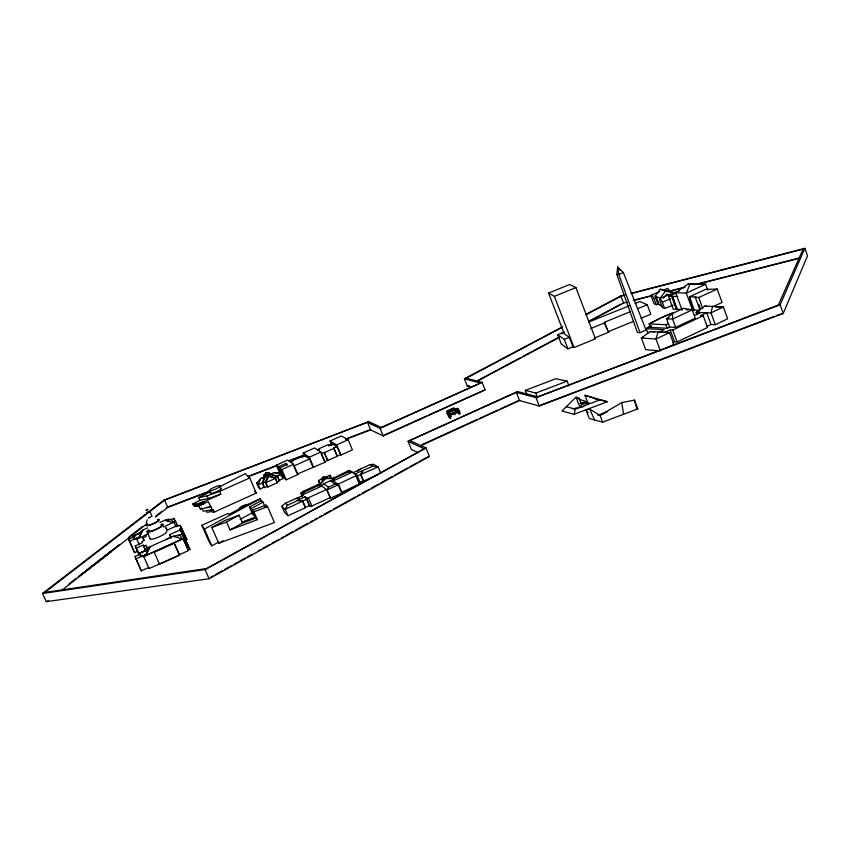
<?xml version="1.0" encoding="UTF-8"?>
<svg xmlns="http://www.w3.org/2000/svg" width="850" height="850" viewBox="0 0 850 850"><rect width="100%" height="100%" fill="white"/><g stroke="black" fill="none" stroke-linecap="round" stroke-linejoin="round"><path stroke-width="1.27" d="M676.749 291.635L659.961 298.499L659.951 301.176L662.288 307.477L664.668 308.497L673.083 305.054M146.413 522.633L147.135 519.722M299.189 498.206L295.449 498.663L285.366 503.264L281.807 506.132L284.527 512.444L287.98 515.748L305.564 507.694L302.834 501.309L297.383 500.331L305.033 496.846L306.68 498.206L308.391 497.781L326.485 489.515L330.554 498.185L342.093 492.894L338.619 484.681L333.221 480.888L329.991 475.246L318.654 480.399L318.506 481.929L319.961 485.382M616.845 274.465L617.663 267.017L623.337 272.499L646.053 330.002L640.061 332.722L637.372 332.424L616.845 274.465L618.8 274.507L623.337 272.499M329.789 476.797L329.991 475.246M712.619 306.191L710.982 312.853L715.296 324.679L727.685 318.824L723.403 307.02L704.905 306.053L696.139 312.449L696.989 314.766M576.045 397.173L579.955 407.309L581.538 404.473L579.094 398.151L576.045 397.173L561.967 410.986L574.037 414.311L575.418 409.137L600.355 399.702M151.566 516.386L148.633 517.958L149.143 517.427M146.136 510.17L147.932 509.373L146.157 510.202M707.721 290.169L705.585 284.283L689.966 284.166L686.301 293.069L692.782 310.749L694.333 310.038L699.911 310.335M267.856 487.018L265.306 482.024L267.187 486.402L265.965 482.63L268.6 476.414L267.931 475.83L265.306 482.024L258.219 484.617L256.658 483.14L260.876 478.422L264.817 476.648L262.183 482.832L264.509 487.613L267.187 486.402L267.856 487.018L277.589 482.609L275.017 477.647L267.931 475.83M260.876 478.422L258.219 484.617L260.111 488.984L264.063 487.199M418.211 452.752L411.421 449.491L408.064 441.288L516.375 392.445L535.989 397.598L778.377 305.001L803.037 249.156L804.854 248.338L807.5 255.903L783.243 313.438L539.293 406.034L519.573 400.573L420.867 445.634M136.446 538.39L138.879 537.285L142.896 530.028L147.73 527.85M380.768 473.248L378.133 466.916L372.884 466.236L362.631 470.571L360.623 474.566L356.713 476.351M362.961 470.772L360.942 474.767L363.598 481.111L377.336 474.821M333.221 480.888L334.613 478.231L348.84 471.75L352.283 472.196L333.221 480.888L330.31 480.781L323.765 483.767L321.853 486.062L302.611 494.838L304.066 492.139L318.431 485.594L321.853 486.062L318.654 480.399M302.239 496.751L300.762 493.297L303.142 491.385L317.464 484.861L319.876 484.596L327.069 489.951L338.619 484.681L335.123 484.203L328.483 487.231L327.069 489.951L330.554 498.185M297.649 500.565L287.481 505.208L285.228 509.352L287.98 515.748M456.864 411.432L454.909 414.641L451.371 413.929M209.089 578.744L205.009 569.543L425.946 447.908L205.009 569.543L42.5 593.491L46.314 601.662L209.089 578.744L429.431 456.45L425.946 447.908L410.274 440.714M150.439 538.347L150.28 538.602A8.999 1.689 -24.2 0 0 159.216 536.817A8.999 1.689 -24.2 0 0 166.313 531.356M662.246 306.138L658.187 304.406L655.116 296.14L660.248 289.266L668.451 290.689L673.678 292.655L665.369 291.21L660.248 289.266M665.369 291.21L660.153 298.18L655.116 296.14M663.329 298.084L666.528 294.366L670.087 294.716M262.682 478.136L264.371 476.255L263.904 475.161L266.241 472.558L269.227 472.77L270.598 474.629L277.695 476.436L279.565 480.813L276.898 482.014L277.589 482.609M263.128 478.529L264.817 476.648M263.022 478.274L264.722 476.436M320.822 479.453L323.138 476.978L327.569 476.861M321.417 479.878L324.328 477.817L332.212 478.486L325.518 478.667L320.843 483.661L324.328 477.817L326.506 477.413M453.348 408.382L456.376 409.126L453.581 407.947L447.132 411.198L449.777 412.123L456.291 409.105M578.234 399.001L579.094 398.151M447.238 413.132L448.163 412.717M447.578 411.124L447.769 411.007M672.573 313.427L666.612 318.856L669.662 327.08L675.654 327.367L695.226 318.187L692.187 309.921L683.549 308.306L672.573 313.427L672.584 319.079L675.654 327.367M139.623 533.683L141.259 532.291L133.11 535.946L134.555 539.24L136.393 538.252L139.294 544.776M137.711 534.416L142.896 530.028L139.156 537.965L138.879 537.285M537.264 396.674L517.459 391.521L516.375 392.445L519.573 400.573M146.625 550.545L150.121 546.688L173.156 536.265L182.771 534.161L189.943 549.355L188.243 550.131L182.952 538.241L184.663 537.466M144.574 551.246L150.121 546.688L146.2 555.241L143.682 556.601L143.278 555.592L141.27 556.506M342.093 492.894L341.477 492.458L360.453 483.395L357.032 475.214L350.115 470.826L347.777 471.07L331.978 478.805M97.261 562.562L111.626 551.151L81.313 574.674L95.774 563.369M357.499 471.304L360.262 469.126L370.122 464.631L373.564 464.291L378.133 466.916L360.623 474.566L363.598 481.111M340.988 491.289L338.024 484.256L357.032 475.214M68.988 583.939L76.213 578.298M78.274 576.693L80.336 575.078M88.581 568.629L95.795 562.997M96.826 562.19L99.928 559.768M109.214 552.511L119.531 544.446M128.817 537.189L142.226 526.702M155.646 516.226L161.84 511.381M92.31 565.898L80.941 574.781L95.582 563.423M97.474 561.861L110.893 551.363L102.839 557.568M97.835 561.754L111.265 551.257L97.665 561.808M62.071 590.091L147.05 523.621M155.348 517.129L167.79 507.397L209.833 491.321M368.836 421.696L163.806 500.172L42.5 593.491L44.806 592.45L164.592 500.204L368.836 421.696L381.289 427.401L482.099 382.33L485.095 389.874L383.223 435.944L370.6 429.877L367.551 422.524L380.067 428.326L383.223 435.944L384.423 435.019M97.814 561.446L99.822 559.895M381.289 427.401L380.067 428.326L482.099 382.33L466.257 378.207L464.387 378.792L467.298 386.081L470.921 387.079M654.659 331.797L650.037 331.585L641.357 338.024L645.734 349.711L659.218 350.816M540.568 405.11L539.293 406.034L535.989 397.598L780.151 304.757L804.854 248.338L631.029 293.303M679.246 291.136L675.676 292.761L686.301 293.069L705.585 284.283L687.894 284.134L675.676 292.761L682.093 310.176M147.496 512.465L149.069 511.891L148.336 512.04M198.857 505.856L200.26 509.012L201.886 507.992L203.299 511.201L213.265 509.734L214.285 512.061L256.286 493.096L249.73 477.934L245.193 473.631L219.651 486.827M663.34 316.731L673.476 312.598L660.11 318.197L649.134 323.946L650.42 327.388L651.621 326.666M157.505 519.552A7.278 1.307 -24.1 0 1 157.006 521.868L155.943 522.474A7.278 1.307 -24.1 0 1 147.794 525.683A7.278 1.307 -24.1 0 1 147.316 524.121M600.026 415.363L621.807 402.592L634.451 400.127L637.776 408.914L602.639 422.163L589.305 418.498L586.001 409.944L589.645 409.105L600.026 415.363L602.639 422.163M155.943 522.474L157.006 521.868M450.808 413.642L450.649 413.589M650.494 326.156L646.202 328.684L647.912 333.253M651.143 325.805L646.202 328.684L664.232 329.619L659.069 332.042M210.726 577.224L213.042 575.939M215.347 574.653L222.296 570.796M224.613 569.511L231.561 565.654M233.877 564.368L245.459 557.951M247.775 556.665L251.249 554.742M258.198 550.885L260.514 549.599M262.831 548.314L269.779 544.457M272.096 543.171L279.034 539.314M281.35 538.039L283.666 536.754M285.983 535.468L292.931 531.611M295.248 530.326L307.987 523.26M310.303 521.974L312.619 520.689M314.936 519.403L317.252 518.117M319.568 516.832L321.884 515.546M324.201 514.271L331.149 510.414M333.466 509.129L355.459 496.921M357.776 495.635L360.092 494.349M362.408 493.064L369.357 489.217M371.673 487.932L378.622 484.075M380.938 482.789L392.519 476.361M394.836 475.076L407.564 468.01M409.881 466.724L416.829 462.878M419.146 461.592L426.094 457.736M261.779 502.329L260.259 498.801L245.172 505.644L228.778 514.526L227.917 513.464L201.833 525.289L209.132 541.822L211.809 545.838L218.663 542.066M239.084 515.174L226.557 521.996L230.01 529.901L242.516 523.048L239.084 515.174L224.389 520.668L211.799 527.499L218.748 543.256L223.295 540.749M240.146 519.35L251.706 513.028L253.98 515.514L251.016 508.683L249.486 507.036L261.428 500.544L263.033 502.138L264.998 506.674M211.257 511.009L209.249 512.093L206.508 512.114M251.016 508.683L263.033 502.138M201.833 525.289L204.414 529.082L260.259 498.801M561.17 333.784L564.368 332.053M477.785 380.481L520.88 357.489M523.207 356.246L559.321 336.983M589.602 320.822L598.921 315.849M601.247 314.606L621.053 304.045M477.349 381.119L559.226 337.418M588.476 321.81L623.56 303.089L627.406 302.111M562.445 326.857L464.387 378.792L480.027 382.904M585.788 314.489L620.808 295.938L624.644 294.95M466.257 378.207L562.371 327.271M585.82 314.851L620.989 296.214L624.835 295.226M147.528 512.242C143.99 514.834 153.266 510.287 148.229 511.913M199.941 500.31L198.751 497.622L207.06 495.826L219.597 491.459L220.788 494.169L208.25 498.536L199.941 500.31L192.865 503.976L193.587 505.591C198.433 507.801 203.745 502.913 208.271 501.744L212.564 510.053M198.751 497.622L210.364 491.629M143.937 555.369L145.881 554.487L148.378 549.089L139.729 552.999L141.302 556.559L143.278 555.592L149.069 568.554L179.541 555.124L174.027 542.842L179.531 555.114L159.566 564.23L154.201 552.277L174.218 543.203M448.248 412.803L447.897 412.898M672.499 342.741L674.571 341.753L677.078 341.934L707.54 327.537L703.216 315.733L700.485 315.647L706.679 312.736L710.982 324.487L715.296 324.679M666.071 348.256L673.944 344.537L669.534 332.626L650.037 331.585M706.849 326.442L710.982 324.487M643.567 336.983L641.357 338.024L655.987 338.991L669.534 332.626L657.996 332.031L655.987 338.991L660.439 350.922M699.476 310.888L696.139 312.449L710.982 312.853L723.403 307.02L715.881 306.871M650.42 327.388L667.218 328.228L669.662 327.08M694.461 315.456L700.623 312.577M664.987 332.382L670.193 329.938L672.69 330.066L703.216 315.733M668.897 317.794L666.612 318.856L672.584 319.079L692.187 309.921M663.266 316.763L649.134 323.946L665.911 324.7L668.355 323.563M714.011 306.17L722.075 302.462L717.198 289.043L705.659 289.404L689.467 296.788L692.782 310.749M297.383 500.331L302.558 501.075L305.288 507.461L309.251 505.644L310.186 506.43L311.897 506.016L329.959 497.739M360.347 482.248L363.269 480.909M699.805 309.538L695.353 297.373L696.129 297.022L689.467 296.788L694.333 310.038M695.353 297.373L698.732 297.489L717.198 289.043M682.338 309.411L673.338 309.315L668.589 296.448L675.697 293.218M362.631 470.571L355.109 473.992L356.182 475.564M422.227 444.561L477.445 419.358M479.846 418.264L497.845 410.051M500.246 408.956L518.256 400.733M309.251 505.644L306.531 499.269L285.228 509.352L281.807 506.132M668.589 296.448L677.535 296.384M46.314 601.662L48.62 600.61M517.459 391.521L408.064 441.288L423.767 448.566M303.152 492.214L300.762 493.297L303.322 495.422L295.449 498.663M332.361 478.911L334.73 477.828M346.566 472.441L350.115 470.826M353.111 472.728L360.262 469.126M141.302 556.559L140.292 554.072L135.023 556.527L141.302 570.849L148.654 567.492L149.069 568.554M179.35 554.753L188.498 550.588L182.952 538.241M304.598 456.408L303.184 453.082L314.532 447.982L320.875 452.019L325.178 462.198L297.277 474.077L297.872 474.534L286.227 479.804L284.059 478.029L279.724 467.893L287.385 464.451L285.993 463.388L278.375 466.82L276.303 465.163L287.736 460.02L293.526 464.334L297.872 474.534M331.861 445.453L330.013 441.033L341.254 435.976L348.16 439.726L352.399 449.884L340.935 455.058L336.887 446.632L333.742 448.056L337.461 456.28L324.509 461.752L325.178 462.198M333.742 448.056L337.11 456.067L340.244 454.644M385.624 434.478L426.509 415.99M428.91 414.896L485.095 389.874M145.849 551.023L143.756 546.38L146.051 545.349L147.613 548.824M171.126 538.178L169.575 534.714L180.455 529.794L184.567 539.049M134.406 536.658L128.669 539.24L134.534 552.606L137.998 551.044M447.132 411.198L452.221 408.892M150.599 546.593L147.22 548.122L146.051 545.349M165.623 539.793L170.967 537.37L169.575 534.714M447.695 414.248L447.132 412.845L454.219 409.636L457.576 410.773L458.479 413.026L456.737 412.664M447.026 410.911L449.671 411.836L456.259 408.85M142.311 553.148L141.939 552.224L148.899 549.068M177.523 536.106L180.891 534.586M457.576 410.773L450.436 414.014L447.132 412.845M450.553 414.301L457.693 411.06L455.451 410.295M450.022 414.832L450.627 414.492M450.139 414.874L453.709 413.259M457.268 411.644L458.639 411.017M135.915 558.928L145.892 554.487L146.2 555.241L183.207 538.677L143.682 556.601M266.029 474.204L263.904 475.161L265.264 477.041L262.618 483.236L264.509 487.613M279.724 467.893L281.849 469.593L293.526 464.334M303.184 453.082L309.304 457.226L320.875 452.019M330.013 441.033L336.674 444.901L348.16 439.726M312.981 466.969L309.581 458.947L293.845 466.034L296.777 472.919M327.919 460.604L324.19 452.359L321.13 453.741L324.031 460.615M324.53 452.572L334.092 448.269M129.455 541.376L136.393 538.252L136.754 539.144L148.846 533.598M175.982 526.862L173.814 522.059L175.61 521.252L177.607 525.736M163.381 527.053L173.814 522.059M274.136 472.6L281.159 474.268L279.448 472.866L274.136 472.6L270.151 474.247L277.228 476.043L281.159 474.268L283.029 478.635L279.098 480.409L277.695 477.137M139.23 555.284L135.214 546.008L142.29 542.81L141.791 541.588L144.032 540.568L142.928 537.944L146.189 536.467L145.616 535.149M265.965 482.63L275.708 478.231L268.6 476.414M180.168 525.374L186.862 539.601L180.168 525.374L178.383 526.182L177.873 525.3L167.184 530.134L165.856 527.606L166.866 529.858M136.096 548.346L143.246 545.126L145.849 550.896M183.526 536.956L179.934 528.891L181.741 528.073M219.597 491.459L249.73 477.934M290.679 462.411L292.751 461.486L291.964 460.902L301.24 456.737L302.047 457.3L305.139 455.908L309.581 458.947M317.528 450.341L319.536 449.438L318.676 448.896L328.249 444.582L329.141 445.113L332.042 443.806L336.887 446.632M220.788 494.169L202.056 502.552L202.768 504.178L204.478 503.444L203.756 501.819L196.148 504.454L192.865 503.976L196.084 504.464M159.789 522.431C163.604 521.092 171.774 515.801 173.06 522.697L164.624 520.264M141.217 532.557L135.214 535.266L135.554 536.138M167.673 520.657L173.74 518.404L175.61 521.252M456.609 410.879L456.779 410.943M658.187 304.406L658.963 304.087L656.285 304.693L654.011 303.726L651.727 297.564L651.706 294.939L659.643 291.699M663.149 290.264L667.834 288.352L670.161 291.89M572.985 346.811L569.33 337.301L564.241 333.806L548.579 293.08L569.617 284.506L575.907 287.587L595.414 338.821L574.048 347.565L572.985 346.811L567.949 348.872L561.266 343.984L557.696 334.698L563.72 332.244M589.018 321.906L629.032 305.904M635.035 303.461L639.838 301.495L647.264 304.746L650.813 314.266L641.017 318.272M651.706 294.939L653.99 298.499L656.668 297.882M630.094 311.769L604.339 322.299L608.664 332.212L594.267 338.098M637.457 308.763L647.264 304.746M557.696 334.698L564.294 339.352L569.33 337.301M590.644 328.578L605.051 322.692M659.961 298.499L662.32 302.154L670.735 298.711M633.664 321.279L607.941 331.797L608.664 332.212M548.579 293.08L554.391 296.363L575.907 287.587M210.194 490.843L166.993 507.354L167.79 507.397L164.592 500.204L163.806 500.172M248.455 476.223L276.845 465.364M289.191 460.647L304.002 454.994M345.961 438.951L370.653 429.516M248.168 476.669L277.844 465.332M288.979 461.072L305.054 454.931M328.546 445.953L332.265 444.529M345.865 439.333L370.6 429.877M196.903 506.079L196.18 504.454L201.514 502.764L202.226 504.401L194.799 506.217M527.128 395.091L525.268 390.373L555.889 378.707L567.141 381.151L569.001 385.996M525.268 390.373L535.851 393.061L567.141 381.151M541.769 404.653L774.042 316.476M776.518 315.541L783.243 313.438L780.151 304.757L778.377 305.001M574.037 414.311L607.378 401.699L584.938 395.303L588.423 404.356M597.763 415.31L607.601 411.591M600.132 415.023L604.977 413.196M230.01 529.901L257.337 519.711L255.839 518.075L252.418 510.191L266.018 505.112L267.591 506.674L274.444 522.548L218.748 543.256M211.799 527.499L226.557 521.996M252.418 510.191L253.895 511.785L267.591 506.674M242.069 522.038L255.404 517.066M242.516 523.048L255.839 518.075M141.939 552.224L143.692 551.576M161.096 524.344A9.01 1.647 -24.2 0 1 162.031 526.235A9.01 1.647 -24.2 0 1 151.874 531.229L150.524 531.643A9.01 1.647 -24.2 0 1 148.506 530.007M467.298 386.081L469.158 385.486M150.524 531.643L151.874 531.229M449.841 412.069L449.671 411.836M427.252 457.098L429.431 456.45M579.944 403.442L586.553 401.678L579.424 399.383M631.242 293.569L803.037 249.156M633.611 300.199L652.789 295.311M670.692 290.753L682.199 287.821M700.092 283.263L799.829 257.858M633.824 300.475L651.78 295.906M669.736 291.337L685.132 287.417M696.671 284.474L799.276 258.358M581.049 403.208L587.393 401.901M581.538 404.473L589.146 402.911M572.496 408.839L583.769 406.523M200.26 509.012L210.609 507.057M44.806 592.45L205.488 568.682M206.518 507.397L211.151 506.812M213.265 509.734L210.8 509.766L211.82 512.082L214.285 512.061M687.894 284.134L689.966 284.166M686.077 309.783L688.521 309.836M670.724 295.163L666.528 294.366M269.227 472.77L269.694 473.854L271.851 474.013M650.643 327.25L651.833 327.452M704.905 306.053L707.211 306.51M594.554 398.65L596.604 399.139M597.635 399.383L607.378 401.699M636.799 408.68L637.776 408.914M566.312 406.725L575.418 409.137M173.156 536.265L182.176 538.932L180.062 535.171M584.938 395.303L596.456 399.001M450.574 414.577L450.234 413.748L451.339 416.266L449.629 415.894M152.012 516.343L149.898 511.519M370.122 464.631L372.884 466.236M347.777 471.07L348.84 471.75M333.593 477.519L334.613 478.231M330.31 480.781L335.123 484.203M323.138 476.978L325.518 478.667M323.765 483.767L328.483 487.231M317.464 484.861L318.431 485.594M303.142 491.385L304.066 492.139M277.228 476.043L277.695 476.436L275.017 477.647L276.431 480.919M269.694 473.854L270.598 474.629L265.264 477.041L264.371 476.255M285.366 503.264L287.481 505.208M260.111 488.984L258.527 487.486L256.658 483.14M254.426 491.257L256.286 493.096M586.001 409.944L588.104 412.824M619.884 270.289L617.663 267.017L618.8 274.507L640.061 332.722M620.808 295.938L623.56 303.089M305.033 496.846L306.531 499.269M179.934 528.891L180.455 529.794M189.943 549.355L182.771 534.161M139.729 552.999L140.292 554.072M133.11 535.946L134.555 539.24M589.645 409.105L594.617 419.964M135.214 546.008L138.837 554.041M128.669 539.24L134.534 552.606M135.023 556.527L141.302 570.849M147.029 531.824L150.248 538.996M142.928 537.944L143.947 540.207M173.74 518.404L175.217 521.73M176.205 523.951L177.193 526.171M197.71 504.071L198.422 505.707M196.881 504.294L197.604 505.92M195.819 504.517L196.531 506.143M195.468 504.571L196.191 506.207M194.894 504.634L195.606 506.26M194.427 504.634L195.139 506.26M194.214 504.613L194.926 506.239M194.034 504.581L194.746 506.207L193.779 504.464M193.545 504.348L194.268 505.962M204.414 529.082L211.809 545.838M207.06 495.826L208.25 498.536M203.182 502.074L203.904 503.699M202.597 502.318L203.32 503.954M200.515 503.147L201.238 504.783M199.527 503.498L200.249 505.134M198.592 503.806L199.314 505.442M253.895 511.785L257.337 519.711M249.486 507.036L252.429 513.825M266.018 505.112L267.006 507.408M285.993 463.388L286.896 465.513M281.849 469.593L286.227 479.804M278.375 466.82L282.689 476.903L280.585 475.161L276.303 465.163M279.448 472.866L280.373 475.033M308.391 497.781L311.897 506.016M306.68 498.206L310.186 506.43M309.304 457.226L313.618 467.415M324.19 452.359L327.569 460.371M336.674 444.901L340.935 455.058M355.948 476.064L359.38 484.256M143.246 545.126L143.756 546.38M535.851 393.061L537.742 397.874M564.294 339.352L567.949 348.872M554.391 296.363L574.048 347.565M604.796 323.489L607.038 329.428M657.124 299.126L658.506 302.855M656.072 297.649L658.378 303.843M665.911 324.7L667.218 328.228M653.99 298.499L656.285 304.693M662.32 302.154L664.668 308.497M672.69 330.066L677.078 341.934M670.193 329.938L674.571 341.753M677.237 309.134L672.467 296.214L676.483 309.485L671.713 296.554M698.732 297.489L702.748 308.486M698.806 304.311L700.134 307.966M634.451 400.127L636.459 407.458M621.807 402.592L623.549 414.279M448.279 414.407A3.081 0.648 65.6 0 1 448.566 412.739A3.081 0.648 65.6 0 1 450.617 416.967A3.081 0.648 65.6 0 1 449.618 417.159M449.257 416.553A3.081 0.648 65.6 0 1 448.896 415.862M157.696 519.807A6.364 1.137 -24.1 0 1 153.117 523.685A6.364 1.137 -24.1 0 1 147.518 524.322M161.096 524.918A7.268 1.328 -24.2 0 1 156.496 529.019A7.268 1.328 -24.2 0 1 148.644 530.804L148.771 530.602A7.268 1.328 -24.2 0 1 149.186 530.145M220.405 488.102A6.173 1.105 -23.6 0 1 220.107 489.77A6.173 1.105 -23.6 0 1 212.861 493.021A6.173 1.105 -23.6 0 1 210.683 492.469M247.871 504.858A4.558 0.892 -23.7 0 1 247.637 505.208M242.239 508.034A4.558 0.892 -23.7 0 1 241.007 506.897A4.558 0.892 -23.7 0 1 247.828 504.624M245.926 505.952A2.964 0.574 -23.7 0 1 245.438 506.271M242.749 507.503A2.964 0.574 -23.7 0 1 241.952 506.77A2.964 0.574 -23.7 0 1 246.383 505.283M266.241 472.558L264.796 475.947L270.13 473.546L266.241 472.558M457.385 409.509A3.081 0.669 65.6 0 0 459.818 413.833A3.081 0.669 65.6 0 0 458.724 409.711A3.081 0.669 65.6 0 0 457.385 409.509M456.832 409.753A3.081 0.669 65.6 0 0 459.266 414.078A3.081 0.669 65.6 0 0 458.171 409.966A3.081 0.669 65.6 0 0 456.832 409.753M447.525 413.982A3.081 0.648 65.6 0 0 449.947 418.317A3.081 0.648 65.6 0 0 448.832 414.194A3.081 0.648 65.6 0 0 447.525 413.982M211.384 490.631A6.184 1.094 -23.6 0 0 220.458 486.019A6.184 1.094 -23.6 0 0 212.638 488.059A6.184 1.094 -23.6 0 0 211.384 490.631"/></g></svg>
